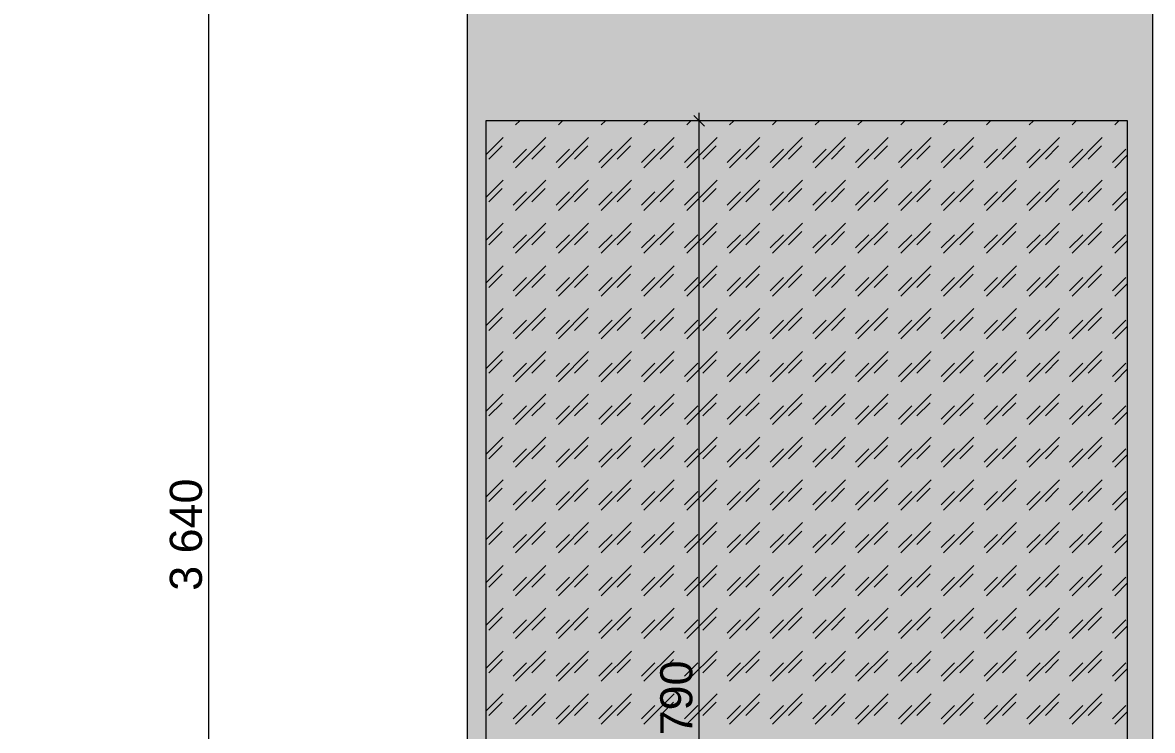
# Model space of a CAD drawing. Header units: millimetres. Extents: x 2336463 to 2579121, y 595385 to 778077.
# Drawn here: x 2502026 to 2504665, y 688499 to 690153 of the extents above; entities that cross this region are included whole.
import ezdxf

# ---------------------------------------------------------------- set-up
doc = ezdxf.new("R2010")
doc.units = ezdxf.units.MM
doc.header["$MEASUREMENT"] = 0
doc.layers.add('+возводимые стены_Ном._пера__1', color=7, linetype='Continuous', lineweight=13)
doc.layers.add('+возводимые стены_Ном._пера__242', color=7, linetype='Continuous', lineweight=13, true_color=0x1b55b5)
doc.layers.add('1 Планировка размеры_Ном._пера__242', color=7, linetype='Continuous', lineweight=13, true_color=0x1b55b5)
doc.layers.add('1 Планировка размеры', color=7, linetype='Continuous')
doc.styles.add('СГЕНЕРИР_СТИЛЬ_1', font='arial.ttf')
doc.dimstyles.new('СГЕНЕРИР_СТИЛЬ__2', dxfattribs={"dimtxt": 75, "dimasz": 23.75, "dimexe": 0.18, "dimexo": 300, "dimgap": 0, "dimtad": 1, "dimdec": 0, "dimzin": 0, "dimdsep": 46, "dimtxsty": 'СГЕНЕРИР_СТИЛЬ_1', "dimblk": 'ARROWHEAD_6', "dimblk1": 'ARROWHEAD_6', "dimblk2": 'ARROWHEAD_6', "dimcen": 0.09, "dimclrd": 256, "dimclre": 256, "dimclrt": 256, "dimazin": 0, "dimtfac": 1, "dimtdec": 4, "dimtmove": 0, "dimatfit": 3, "dimfxl": 0, "dimtolj": 1, "dimtzin": 0, "dimarcsym": 0})

# ---------------------------------------------------------------- blocks, each defined once
blk = doc.blocks.new('*X14', base_point=(2086872, 585813.7))
at = {"layer": '+возводимые стены_Ном._пера__242', "color": 152, "linetype": 'Continuous', "lineweight": 13, "true_color": 0x1b55b5}
for p, q in [((2503177.5, 689913.7), (2503187.2, 689923.4)), ((2503277.5, 689913.7), (2503287.2, 689923.4)), ((2503377.5, 689913.7), (2503387.2, 689923.4)), ((2503477.5, 689913.7), (2503487.2, 689923.4)), ((2503577.5, 689913.7), (2503587.2, 689923.4)), ((2503677.5, 689913.7), (2503687.2, 689923.4)), ((2503777.5, 689913.7), (2503787.2, 689923.4)), ((2503877.5, 689913.7), (2503887.2, 689923.4)), ((2503977.5, 689913.7), (2503987.2, 689923.4)), ((2504077.5, 689913.7), (2504087.2, 689923.4)), ((2504177.5, 689913.7), (2504187.2, 689923.4)), ((2504277.5, 689913.7), (2504287.2, 689923.4)), ((2504377.5, 689913.7), (2504387.2, 689923.4)), ((2504477.5, 689913.7), (2504487.2, 689923.4)), ((2504577.5, 689913.7), (2504587.2, 689923.4)), ((2503107.6, 689843.9), (2503148.2, 689884.4)), ((2503177.5, 689813.7), (2503248.2, 689884.4)), ((2503277.5, 689813.7), (2503348.2, 689884.4)), ((2503377.5, 689813.7), (2503448.2, 689884.4)), ((2503477.5, 689813.7), (2503548.2, 689884.4)), ((2503577.5, 689813.7), (2503648.2, 689884.4)), ((2503677.5, 689813.7), (2503748.2, 689884.4)), ((2503777.5, 689813.7), (2503848.2, 689884.4)), ((2503877.5, 689813.7), (2503948.2, 689884.4)), ((2503977.5, 689813.7), (2504048.2, 689884.4)), ((2504077.5, 689813.7), (2504148.2, 689884.4)), ((2504177.5, 689813.7), (2504248.2, 689884.4)), ((2504277.5, 689813.7), (2504348.2, 689884.4)), ((2504377.5, 689813.7), (2504448.2, 689884.4)), ((2504477.5, 689813.7), (2504548.2, 689884.4)), ((2503115.2, 689833.6), (2503146.3, 689864.7)), ((2503172, 689826.1), (2503203.1, 689857.1)), ((2503215.2, 689833.6), (2503246.3, 689864.7)), ((2503272, 689826.1), (2503303.1, 689857.1)), ((2503315.2, 689833.6), (2503346.3, 689864.7)), ((2503372, 689826.1), (2503403.1, 689857.1)), ((2503415.2, 689833.6), (2503446.3, 689864.7)), ((2503472, 689826.1), (2503503.1, 689857.1)), ((2503515.2, 689833.6), (2503546.3, 689864.7)), ((2503572, 689826.1), (2503603.1, 689857.1)), ((2503615.2, 689833.6), (2503646.3, 689864.7)), ((2503672, 689826.1), (2503703.1, 689857.1)), ((2503715.2, 689833.6), (2503746.3, 689864.7)), ((2503772, 689826.1), (2503803.1, 689857.1)), ((2503815.2, 689833.6), (2503846.3, 689864.7)), ((2503872, 689826.1), (2503903.1, 689857.1)), ((2503915.2, 689833.6), (2503946.3, 689864.7)), ((2503972, 689826.1), (2504003.1, 689857.1)), ((2504015.2, 689833.6), (2504046.3, 689864.7)), ((2504072, 689826.1), (2504103.1, 689857.1)), ((2504115.2, 689833.6), (2504146.3, 689864.7)), ((2504172, 689826.1), (2504203.1, 689857.1)), ((2504215.2, 689833.6), (2504246.3, 689864.7)), ((2504272, 689826.1), (2504303.1, 689857.1)), ((2504315.2, 689833.6), (2504346.3, 689864.7)), ((2504372, 689826.1), (2504403.1, 689857.1)), ((2504415.2, 689833.6), (2504446.3, 689864.7)), ((2504472, 689826.1), (2504503.1, 689857.1)), ((2504515.2, 689833.6), (2504546.3, 689864.7)), ((2504572, 689826.1), (2504603.1, 689857.1)), ((2504577.5, 689813.7), (2504607.3, 689843.5)), ((2503107.6, 689743.9), (2503148.2, 689784.4)), ((2503177.5, 689713.7), (2503248.2, 689784.4)), ((2503277.5, 689713.7), (2503348.2, 689784.4)), ((2503377.5, 689713.7), (2503448.2, 689784.4)), ((2503477.5, 689713.7), (2503548.2, 689784.4)), ((2503577.5, 689713.7), (2503648.2, 689784.4)), ((2503677.5, 689713.7), (2503748.2, 689784.4)), ((2503777.5, 689713.7), (2503848.2, 689784.4)), ((2503877.5, 689713.7), (2503948.2, 689784.4)), ((2503977.5, 689713.7), (2504048.2, 689784.4)), ((2504077.5, 689713.7), (2504148.2, 689784.4)), ((2504177.5, 689713.7), (2504248.2, 689784.4)), ((2504277.5, 689713.7), (2504348.2, 689784.4)), ((2504377.5, 689713.7), (2504448.2, 689784.4)), ((2504477.5, 689713.7), (2504548.2, 689784.4)), ((2503115.2, 689733.6), (2503146.3, 689764.7)), ((2503172, 689726.1), (2503203.1, 689757.1)), ((2503215.2, 689733.6), (2503246.3, 689764.7)), ((2503272, 689726.1), (2503303.1, 689757.1)), ((2503315.2, 689733.6), (2503346.3, 689764.7)), ((2503372, 689726.1), (2503403.1, 689757.1)), ((2503415.2, 689733.6), (2503446.3, 689764.7)), ((2503472, 689726.1), (2503503.1, 689757.1)), ((2503515.2, 689733.6), (2503546.3, 689764.7)), ((2503572, 689726.1), (2503603.1, 689757.1)), ((2503615.2, 689733.6), (2503646.3, 689764.7)), ((2503672, 689726.1), (2503703.1, 689757.1)), ((2503715.2, 689733.6), (2503746.3, 689764.7)), ((2503772, 689726.1), (2503803.1, 689757.1)), ((2503815.2, 689733.6), (2503846.3, 689764.7)), ((2503872, 689726.1), (2503903.1, 689757.1)), ((2503915.2, 689733.6), (2503946.3, 689764.7)), ((2503972, 689726.1), (2504003.1, 689757.1)), ((2504015.2, 689733.6), (2504046.3, 689764.7)), ((2504072, 689726.1), (2504103.1, 689757.1)), ((2504115.2, 689733.6), (2504146.3, 689764.7)), ((2504172, 689726.1), (2504203.1, 689757.1)), ((2504215.2, 689733.6), (2504246.3, 689764.7)), ((2504272, 689726.1), (2504303.1, 689757.1)), ((2504315.2, 689733.6), (2504346.3, 689764.7)), ((2504372, 689726.1), (2504403.1, 689757.1)), ((2504415.2, 689733.6), (2504446.3, 689764.7)), ((2504472, 689726.1), (2504503.1, 689757.1)), ((2504515.2, 689733.6), (2504546.3, 689764.7)), ((2504572, 689726.1), (2504603.1, 689757.1)), ((2504577.5, 689713.7), (2504607.3, 689743.5)), ((2503107.6, 689643.9), (2503148.2, 689684.4)), ((2503177.5, 689613.7), (2503248.2, 689684.4)), ((2503277.5, 689613.7), (2503348.2, 689684.4)), ((2503377.5, 689613.7), (2503448.2, 689684.4)), ((2503477.5, 689613.7), (2503548.2, 689684.4)), ((2503577.5, 689613.7), (2503648.2, 689684.4)), ((2503677.5, 689613.7), (2503748.2, 689684.4)), ((2503777.5, 689613.7), (2503848.2, 689684.4)), ((2503877.5, 689613.7), (2503948.2, 689684.4)), ((2503977.5, 689613.7), (2504048.2, 689684.4)), ((2504077.5, 689613.7), (2504148.2, 689684.4)), ((2504177.5, 689613.7), (2504248.2, 689684.4)), ((2504277.5, 689613.7), (2504348.2, 689684.4)), ((2504377.5, 689613.7), (2504448.2, 689684.4)), ((2504477.5, 689613.7), (2504548.2, 689684.4)), ((2503115.2, 689633.6), (2503146.3, 689664.7)), ((2503172, 689626.1), (2503203.1, 689657.1)), ((2503215.2, 689633.6), (2503246.3, 689664.7)), ((2503272, 689626.1), (2503303.1, 689657.1)), ((2503315.2, 689633.6), (2503346.3, 689664.7)), ((2503372, 689626.1), (2503403.1, 689657.1)), ((2503415.2, 689633.6), (2503446.3, 689664.7)), ((2503472, 689626.1), (2503503.1, 689657.1)), ((2503515.2, 689633.6), (2503546.3, 689664.7)), ((2503572, 689626.1), (2503603.1, 689657.1)), ((2503615.2, 689633.6), (2503646.3, 689664.7)), ((2503672, 689626.1), (2503703.1, 689657.1)), ((2503715.2, 689633.6), (2503746.3, 689664.7)), ((2503772, 689626.1), (2503803.1, 689657.1)), ((2503815.2, 689633.6), (2503846.3, 689664.7)), ((2503872, 689626.1), (2503903.1, 689657.1)), ((2503915.2, 689633.6), (2503946.3, 689664.7)), ((2503972, 689626.1), (2504003.1, 689657.1)), ((2504015.2, 689633.6), (2504046.3, 689664.7)), ((2504072, 689626.1), (2504103.1, 689657.1)), ((2504115.2, 689633.6), (2504146.3, 689664.7)), ((2504172, 689626.1), (2504203.1, 689657.1)), ((2504215.2, 689633.6), (2504246.3, 689664.7)), ((2504272, 689626.1), (2504303.1, 689657.1)), ((2504315.2, 689633.6), (2504346.3, 689664.7)), ((2504372, 689626.1), (2504403.1, 689657.1)), ((2504415.2, 689633.6), (2504446.3, 689664.7)), ((2504472, 689626.1), (2504503.1, 689657.1)), ((2504515.2, 689633.6), (2504546.3, 689664.7)), ((2504572, 689626.1), (2504603.1, 689657.1)), ((2504577.5, 689613.7), (2504607.3, 689643.5)), ((2503107.6, 689543.9), (2503148.2, 689584.4)), ((2503177.5, 689513.7), (2503248.2, 689584.4)), ((2503277.5, 689513.7), (2503348.2, 689584.4)), ((2503377.5, 689513.7), (2503448.2, 689584.4)), ((2503477.5, 689513.7), (2503548.2, 689584.4)), ((2503577.5, 689513.7), (2503648.2, 689584.4)), ((2503677.5, 689513.7), (2503748.2, 689584.4)), ((2503777.5, 689513.7), (2503848.2, 689584.4)), ((2503877.5, 689513.7), (2503948.2, 689584.4)), ((2503977.5, 689513.7), (2504048.2, 689584.4)), ((2504077.5, 689513.7), (2504148.2, 689584.4)), ((2504177.5, 689513.7), (2504248.2, 689584.4)), ((2504277.5, 689513.7), (2504348.2, 689584.4)), ((2504377.5, 689513.7), (2504448.2, 689584.4)), ((2504477.5, 689513.7), (2504548.2, 689584.4)), ((2503115.2, 689533.6), (2503146.3, 689564.7)), ((2503172, 689526.1), (2503203.1, 689557.1)), ((2503215.2, 689533.6), (2503246.3, 689564.7)), ((2503272, 689526.1), (2503303.1, 689557.1)), ((2503315.2, 689533.6), (2503346.3, 689564.7)), ((2503372, 689526.1), (2503403.1, 689557.1)), ((2503415.2, 689533.6), (2503446.3, 689564.7)), ((2503472, 689526.1), (2503503.1, 689557.1)), ((2503515.2, 689533.6), (2503546.3, 689564.7)), ((2503572, 689526.1), (2503603.1, 689557.1)), ((2503615.2, 689533.6), (2503646.3, 689564.7)), ((2503672, 689526.1), (2503703.1, 689557.1)), ((2503715.2, 689533.6), (2503746.3, 689564.7)), ((2503772, 689526.1), (2503803.1, 689557.1)), ((2503815.2, 689533.6), (2503846.3, 689564.7)), ((2503872, 689526.1), (2503903.1, 689557.1)), ((2503915.2, 689533.6), (2503946.3, 689564.7)), ((2503972, 689526.1), (2504003.1, 689557.1)), ((2504015.2, 689533.6), (2504046.3, 689564.7)), ((2504072, 689526.1), (2504103.1, 689557.1)), ((2504115.2, 689533.6), (2504146.3, 689564.7)), ((2504172, 689526.1), (2504203.1, 689557.1)), ((2504215.2, 689533.6), (2504246.3, 689564.7)), ((2504272, 689526.1), (2504303.1, 689557.1)), ((2504315.2, 689533.6), (2504346.3, 689564.7)), ((2504372, 689526.1), (2504403.1, 689557.1)), ((2504415.2, 689533.6), (2504446.3, 689564.7)), ((2504472, 689526.1), (2504503.1, 689557.1)), ((2504515.2, 689533.6), (2504546.3, 689564.7)), ((2504572, 689526.1), (2504603.1, 689557.1)), ((2504577.5, 689513.7), (2504607.3, 689543.5)), ((2503107.6, 689443.9), (2503148.2, 689484.4)), ((2503115.2, 689433.6), (2503146.3, 689464.7)), ((2503177.5, 689413.7), (2503248.2, 689484.4)), ((2503215.2, 689433.6), (2503246.3, 689464.7)), ((2503277.5, 689413.7), (2503348.2, 689484.4)), ((2503315.2, 689433.6), (2503346.3, 689464.7)), ((2503377.5, 689413.7), (2503448.2, 689484.4)), ((2503415.2, 689433.6), (2503446.3, 689464.7)), ((2503477.5, 689413.7), (2503548.2, 689484.4)), ((2503515.2, 689433.6), (2503546.3, 689464.7)), ((2503577.5, 689413.7), (2503648.2, 689484.4)), ((2503615.2, 689433.6), (2503646.3, 689464.7)), ((2503677.5, 689413.7), (2503748.2, 689484.4)), ((2503715.2, 689433.6), (2503746.3, 689464.7)), ((2503777.5, 689413.7), (2503848.2, 689484.4)), ((2503815.2, 689433.6), (2503846.3, 689464.7)), ((2503877.5, 689413.7), (2503948.2, 689484.4)), ((2503915.2, 689433.6), (2503946.3, 689464.7)), ((2503977.5, 689413.7), (2504048.2, 689484.4)), ((2504015.2, 689433.6), (2504046.3, 689464.7)), ((2504077.5, 689413.7), (2504148.2, 689484.4)), ((2504115.2, 689433.6), (2504146.3, 689464.7)), ((2504177.5, 689413.7), (2504248.2, 689484.4)), ((2504215.2, 689433.6), (2504246.3, 689464.7)), ((2504277.5, 689413.7), (2504348.2, 689484.4)), ((2504315.2, 689433.6), (2504346.3, 689464.7)), ((2504377.5, 689413.7), (2504448.2, 689484.4)), ((2504415.2, 689433.6), (2504446.3, 689464.7)), ((2504477.5, 689413.7), (2504548.2, 689484.4)), ((2504515.2, 689433.6), (2504546.3, 689464.7)), ((2503172, 689426.1), (2503203.1, 689457.1)), ((2503272, 689426.1), (2503303.1, 689457.1)), ((2503372, 689426.1), (2503403.1, 689457.1)), ((2503472, 689426.1), (2503503.1, 689457.1)), ((2503572, 689426.1), (2503603.1, 689457.1)), ((2503672, 689426.1), (2503703.1, 689457.1)), ((2503772, 689426.1), (2503803.1, 689457.1)), ((2503872, 689426.1), (2503903.1, 689457.1)), ((2503972, 689426.1), (2504003.1, 689457.1)), ((2504072, 689426.1), (2504103.1, 689457.1)), ((2504172, 689426.1), (2504203.1, 689457.1)), ((2504272, 689426.1), (2504303.1, 689457.1)), ((2504372, 689426.1), (2504403.1, 689457.1)), ((2504472, 689426.1), (2504503.1, 689457.1)), ((2504572, 689426.1), (2504603.1, 689457.1)), ((2504577.5, 689413.7), (2504607.3, 689443.5)), ((2503107.6, 689343.9), (2503148.2, 689384.4)), ((2503177.5, 689313.7), (2503248.2, 689384.4)), ((2503277.5, 689313.7), (2503348.2, 689384.4)), ((2503377.5, 689313.7), (2503448.2, 689384.4)), ((2503477.5, 689313.7), (2503548.2, 689384.4)), ((2503577.5, 689313.7), (2503648.2, 689384.4)), ((2503677.5, 689313.7), (2503748.2, 689384.4)), ((2503777.5, 689313.7), (2503848.2, 689384.4)), ((2503877.5, 689313.7), (2503948.2, 689384.4)), ((2503977.5, 689313.7), (2504048.2, 689384.4)), ((2504077.5, 689313.7), (2504148.2, 689384.4)), ((2504177.5, 689313.7), (2504248.2, 689384.4)), ((2504277.5, 689313.7), (2504348.2, 689384.4)), ((2504377.5, 689313.7), (2504448.2, 689384.4)), ((2504477.5, 689313.7), (2504548.2, 689384.4)), ((2503115.2, 689333.6), (2503146.3, 689364.7)), ((2503172, 689326.1), (2503203.1, 689357.1)), ((2503215.2, 689333.6), (2503246.3, 689364.7)), ((2503272, 689326.1), (2503303.1, 689357.1)), ((2503315.2, 689333.6), (2503346.3, 689364.7)), ((2503372, 689326.1), (2503403.1, 689357.1)), ((2503415.2, 689333.6), (2503446.3, 689364.7)), ((2503472, 689326.1), (2503503.1, 689357.1)), ((2503515.2, 689333.6), (2503546.3, 689364.7)), ((2503572, 689326.1), (2503603.1, 689357.1)), ((2503615.2, 689333.6), (2503646.3, 689364.7)), ((2503672, 689326.1), (2503703.1, 689357.1)), ((2503715.2, 689333.6), (2503746.3, 689364.7)), ((2503772, 689326.1), (2503803.1, 689357.1)), ((2503815.2, 689333.6), (2503846.3, 689364.7)), ((2503872, 689326.1), (2503903.1, 689357.1)), ((2503915.2, 689333.6), (2503946.3, 689364.7)), ((2503972, 689326.1), (2504003.1, 689357.1)), ((2504015.2, 689333.6), (2504046.3, 689364.7)), ((2504072, 689326.1), (2504103.1, 689357.1)), ((2504115.2, 689333.6), (2504146.3, 689364.7)), ((2504172, 689326.1), (2504203.1, 689357.1)), ((2504215.2, 689333.6), (2504246.3, 689364.7)), ((2504272, 689326.1), (2504303.1, 689357.1)), ((2504315.2, 689333.6), (2504346.3, 689364.7)), ((2504372, 689326.1), (2504403.1, 689357.1)), ((2504415.2, 689333.6), (2504446.3, 689364.7)), ((2504472, 689326.1), (2504503.1, 689357.1)), ((2504515.2, 689333.6), (2504546.3, 689364.7)), ((2504572, 689326.1), (2504603.1, 689357.1)), ((2504577.5, 689313.7), (2504607.3, 689343.5)), ((2503107.6, 689243.9), (2503148.2, 689284.4)), ((2503177.5, 689213.7), (2503248.2, 689284.4)), ((2503277.5, 689213.7), (2503348.2, 689284.4)), ((2503377.5, 689213.7), (2503448.2, 689284.4)), ((2503477.5, 689213.7), (2503548.2, 689284.4)), ((2503577.5, 689213.7), (2503648.2, 689284.4)), ((2503677.5, 689213.7), (2503748.2, 689284.4)), ((2503777.5, 689213.7), (2503848.2, 689284.4)), ((2503877.5, 689213.7), (2503948.2, 689284.4)), ((2503977.5, 689213.7), (2504048.2, 689284.4)), ((2504077.5, 689213.7), (2504148.2, 689284.4)), ((2504177.5, 689213.7), (2504248.2, 689284.4)), ((2504277.5, 689213.7), (2504348.2, 689284.4)), ((2504377.5, 689213.7), (2504448.2, 689284.4)), ((2504477.5, 689213.7), (2504548.2, 689284.4)), ((2503115.2, 689233.6), (2503146.3, 689264.7)), ((2503172, 689226.1), (2503203.1, 689257.1)), ((2503215.2, 689233.6), (2503246.3, 689264.7)), ((2503272, 689226.1), (2503303.1, 689257.1)), ((2503315.2, 689233.6), (2503346.3, 689264.7)), ((2503372, 689226.1), (2503403.1, 689257.1)), ((2503415.2, 689233.6), (2503446.3, 689264.7)), ((2503472, 689226.1), (2503503.1, 689257.1)), ((2503515.2, 689233.6), (2503546.3, 689264.7)), ((2503572, 689226.1), (2503603.1, 689257.1)), ((2503615.2, 689233.6), (2503646.3, 689264.7)), ((2503672, 689226.1), (2503703.1, 689257.1)), ((2503715.2, 689233.6), (2503746.3, 689264.7)), ((2503772, 689226.1), (2503803.1, 689257.1)), ((2503815.2, 689233.6), (2503846.3, 689264.7)), ((2503872, 689226.1), (2503903.1, 689257.1)), ((2503915.2, 689233.6), (2503946.3, 689264.7)), ((2503972, 689226.1), (2504003.1, 689257.1)), ((2504015.2, 689233.6), (2504046.3, 689264.7)), ((2504072, 689226.1), (2504103.1, 689257.1)), ((2504115.2, 689233.6), (2504146.3, 689264.7)), ((2504172, 689226.1), (2504203.1, 689257.1)), ((2504215.2, 689233.6), (2504246.3, 689264.7)), ((2504272, 689226.1), (2504303.1, 689257.1)), ((2504315.2, 689233.6), (2504346.3, 689264.7)), ((2504372, 689226.1), (2504403.1, 689257.1)), ((2504415.2, 689233.6), (2504446.3, 689264.7)), ((2504472, 689226.1), (2504503.1, 689257.1)), ((2504515.2, 689233.6), (2504546.3, 689264.7)), ((2504572, 689226.1), (2504603.1, 689257.1)), ((2504577.5, 689213.7), (2504607.3, 689243.5)), ((2503107.6, 689143.9), (2503148.2, 689184.4)), ((2503177.5, 689113.7), (2503248.2, 689184.4)), ((2503277.5, 689113.7), (2503348.2, 689184.4)), ((2503377.5, 689113.7), (2503448.2, 689184.4)), ((2503477.5, 689113.7), (2503548.2, 689184.4)), ((2503577.5, 689113.7), (2503648.2, 689184.4)), ((2503677.5, 689113.7), (2503748.2, 689184.4)), ((2503777.5, 689113.7), (2503848.2, 689184.4)), ((2503877.5, 689113.7), (2503948.2, 689184.4)), ((2503977.5, 689113.7), (2504048.2, 689184.4)), ((2504077.5, 689113.7), (2504148.2, 689184.4)), ((2504177.5, 689113.7), (2504248.2, 689184.4)), ((2504277.5, 689113.7), (2504348.2, 689184.4)), ((2504377.5, 689113.7), (2504448.2, 689184.4)), ((2504477.5, 689113.7), (2504548.2, 689184.4)), ((2503115.2, 689133.6), (2503146.3, 689164.7)), ((2503172, 689126.1), (2503203.1, 689157.1)), ((2503215.2, 689133.6), (2503246.3, 689164.7)), ((2503272, 689126.1), (2503303.1, 689157.1)), ((2503315.2, 689133.6), (2503346.3, 689164.7)), ((2503372, 689126.1), (2503403.1, 689157.1)), ((2503415.2, 689133.6), (2503446.3, 689164.7)), ((2503472, 689126.1), (2503503.1, 689157.1)), ((2503515.2, 689133.6), (2503546.3, 689164.7)), ((2503572, 689126.1), (2503603.1, 689157.1)), ((2503615.2, 689133.6), (2503646.3, 689164.7)), ((2503672, 689126.1), (2503703.1, 689157.1)), ((2503715.2, 689133.6), (2503746.3, 689164.7)), ((2503772, 689126.1), (2503803.1, 689157.1)), ((2503815.2, 689133.6), (2503846.3, 689164.7)), ((2503872, 689126.1), (2503903.1, 689157.1)), ((2503915.2, 689133.6), (2503946.3, 689164.7)), ((2503972, 689126.1), (2504003.1, 689157.1)), ((2504015.2, 689133.6), (2504046.3, 689164.7)), ((2504072, 689126.1), (2504103.1, 689157.1)), ((2504115.2, 689133.6), (2504146.3, 689164.7)), ((2504172, 689126.1), (2504203.1, 689157.1)), ((2504215.2, 689133.6), (2504246.3, 689164.7)), ((2504272, 689126.1), (2504303.1, 689157.1)), ((2504315.2, 689133.6), (2504346.3, 689164.7)), ((2504372, 689126.1), (2504403.1, 689157.1)), ((2504415.2, 689133.6), (2504446.3, 689164.7)), ((2504472, 689126.1), (2504503.1, 689157.1)), ((2504515.2, 689133.6), (2504546.3, 689164.7)), ((2504572, 689126.1), (2504603.1, 689157.1)), ((2504577.5, 689113.7), (2504607.3, 689143.5)), ((2503107.6, 689043.9), (2503148.2, 689084.4)), ((2503115.2, 689033.6), (2503146.3, 689064.7)), ((2503177.5, 689013.7), (2503248.2, 689084.4)), ((2503215.2, 689033.6), (2503246.3, 689064.7)), ((2503277.5, 689013.7), (2503348.2, 689084.4)), ((2503315.2, 689033.6), (2503346.3, 689064.7)), ((2503377.5, 689013.7), (2503448.2, 689084.4)), ((2503415.2, 689033.6), (2503446.3, 689064.7)), ((2503477.5, 689013.7), (2503548.2, 689084.4)), ((2503515.2, 689033.6), (2503546.3, 689064.7)), ((2503577.5, 689013.7), (2503648.2, 689084.4)), ((2503615.2, 689033.6), (2503646.3, 689064.7)), ((2503677.5, 689013.7), (2503748.2, 689084.4)), ((2503715.2, 689033.6), (2503746.3, 689064.7)), ((2503777.5, 689013.7), (2503848.2, 689084.4)), ((2503815.2, 689033.6), (2503846.3, 689064.7)), ((2503877.5, 689013.7), (2503948.2, 689084.4)), ((2503915.2, 689033.6), (2503946.3, 689064.7)), ((2503977.5, 689013.7), (2504048.2, 689084.4)), ((2504015.2, 689033.6), (2504046.3, 689064.7)), ((2504077.5, 689013.7), (2504148.2, 689084.4)), ((2504115.2, 689033.6), (2504146.3, 689064.7)), ((2504177.5, 689013.7), (2504248.2, 689084.4)), ((2504215.2, 689033.6), (2504246.3, 689064.7)), ((2504277.5, 689013.7), (2504348.2, 689084.4)), ((2504315.2, 689033.6), (2504346.3, 689064.7)), ((2504377.5, 689013.7), (2504448.2, 689084.4)), ((2504415.2, 689033.6), (2504446.3, 689064.7)), ((2504477.5, 689013.7), (2504548.2, 689084.4)), ((2504515.2, 689033.6), (2504546.3, 689064.7)), ((2503172, 689026.1), (2503203.1, 689057.1)), ((2503272, 689026.1), (2503303.1, 689057.1)), ((2503372, 689026.1), (2503403.1, 689057.1)), ((2503472, 689026.1), (2503503.1, 689057.1)), ((2503572, 689026.1), (2503603.1, 689057.1)), ((2503672, 689026.1), (2503703.1, 689057.1)), ((2503772, 689026.1), (2503803.1, 689057.1)), ((2503872, 689026.1), (2503903.1, 689057.1)), ((2503972, 689026.1), (2504003.1, 689057.1)), ((2504072, 689026.1), (2504103.1, 689057.1)), ((2504172, 689026.1), (2504203.1, 689057.1)), ((2504272, 689026.1), (2504303.1, 689057.1)), ((2504372, 689026.1), (2504403.1, 689057.1)), ((2504472, 689026.1), (2504503.1, 689057.1)), ((2504572, 689026.1), (2504603.1, 689057.1)), ((2504577.5, 689013.7), (2504607.3, 689043.5)), ((2503107.6, 688943.9), (2503148.2, 688984.4)), ((2503177.5, 688913.7), (2503248.2, 688984.4)), ((2503277.5, 688913.7), (2503348.2, 688984.4)), ((2503377.5, 688913.7), (2503448.2, 688984.4)), ((2503477.5, 688913.7), (2503548.2, 688984.4)), ((2503577.5, 688913.7), (2503648.2, 688984.4)), ((2503677.5, 688913.7), (2503748.2, 688984.4)), ((2503777.5, 688913.7), (2503848.2, 688984.4)), ((2503877.5, 688913.7), (2503948.2, 688984.4)), ((2503977.5, 688913.7), (2504048.2, 688984.4)), ((2504077.5, 688913.7), (2504148.2, 688984.4)), ((2504177.5, 688913.7), (2504248.2, 688984.4)), ((2504277.5, 688913.7), (2504348.2, 688984.4)), ((2504377.5, 688913.7), (2504448.2, 688984.4)), ((2504477.5, 688913.7), (2504548.2, 688984.4)), ((2503115.2, 688933.6), (2503146.3, 688964.7)), ((2503215.2, 688933.6), (2503246.3, 688964.7)), ((2503315.2, 688933.6), (2503346.3, 688964.7)), ((2503415.2, 688933.6), (2503446.3, 688964.7)), ((2503515.2, 688933.6), (2503546.3, 688964.7)), ((2503615.2, 688933.6), (2503646.3, 688964.7)), ((2503715.2, 688933.6), (2503746.3, 688964.7)), ((2503815.2, 688933.6), (2503846.3, 688964.7)), ((2503915.2, 688933.6), (2503946.3, 688964.7)), ((2504015.2, 688933.6), (2504046.3, 688964.7)), ((2504115.2, 688933.6), (2504146.3, 688964.7)), ((2504215.2, 688933.6), (2504246.3, 688964.7)), ((2504315.2, 688933.6), (2504346.3, 688964.7)), ((2504415.2, 688933.6), (2504446.3, 688964.7)), ((2504515.2, 688933.6), (2504546.3, 688964.7)), ((2503172, 688926.1), (2503203.1, 688957.1)), ((2503272, 688926.1), (2503303.1, 688957.1)), ((2503372, 688926.1), (2503403.1, 688957.1)), ((2503472, 688926.1), (2503503.1, 688957.1)), ((2503572, 688926.1), (2503603.1, 688957.1)), ((2503672, 688926.1), (2503703.1, 688957.1)), ((2503772, 688926.1), (2503803.1, 688957.1)), ((2503872, 688926.1), (2503903.1, 688957.1)), ((2503972, 688926.1), (2504003.1, 688957.1)), ((2504072, 688926.1), (2504103.1, 688957.1)), ((2504172, 688926.1), (2504203.1, 688957.1)), ((2504272, 688926.1), (2504303.1, 688957.1)), ((2504372, 688926.1), (2504403.1, 688957.1)), ((2504472, 688926.1), (2504503.1, 688957.1)), ((2504572, 688926.1), (2504603.1, 688957.1)), ((2504577.5, 688913.7), (2504607.3, 688943.5)), ((2503107.6, 688843.9), (2503148.2, 688884.4)), ((2503177.5, 688813.7), (2503248.2, 688884.4)), ((2503277.5, 688813.7), (2503348.2, 688884.4)), ((2503377.5, 688813.7), (2503448.2, 688884.4)), ((2503477.5, 688813.7), (2503548.2, 688884.4)), ((2503577.5, 688813.7), (2503648.2, 688884.4)), ((2503677.5, 688813.7), (2503748.2, 688884.4)), ((2503777.5, 688813.7), (2503848.2, 688884.4)), ((2503877.5, 688813.7), (2503948.2, 688884.4)), ((2503977.5, 688813.7), (2504048.2, 688884.4)), ((2504077.5, 688813.7), (2504148.2, 688884.4)), ((2504177.5, 688813.7), (2504248.2, 688884.4)), ((2504277.5, 688813.7), (2504348.2, 688884.4)), ((2504377.5, 688813.7), (2504448.2, 688884.4)), ((2504477.5, 688813.7), (2504548.2, 688884.4)), ((2503115.2, 688833.6), (2503146.3, 688864.7)), ((2503172, 688826.1), (2503203.1, 688857.1)), ((2503215.2, 688833.6), (2503246.3, 688864.7)), ((2503272, 688826.1), (2503303.1, 688857.1)), ((2503315.2, 688833.6), (2503346.3, 688864.7)), ((2503372, 688826.1), (2503403.1, 688857.1)), ((2503415.2, 688833.6), (2503446.3, 688864.7)), ((2503472, 688826.1), (2503503.1, 688857.1)), ((2503515.2, 688833.6), (2503546.3, 688864.7)), ((2503572, 688826.1), (2503603.1, 688857.1)), ((2503615.2, 688833.6), (2503646.3, 688864.7)), ((2503672, 688826.1), (2503703.1, 688857.1)), ((2503715.2, 688833.6), (2503746.3, 688864.7)), ((2503772, 688826.1), (2503803.1, 688857.1)), ((2503815.2, 688833.6), (2503846.3, 688864.7)), ((2503872, 688826.1), (2503903.1, 688857.1)), ((2503915.2, 688833.6), (2503946.3, 688864.7)), ((2503972, 688826.1), (2504003.1, 688857.1)), ((2504015.2, 688833.6), (2504046.3, 688864.7)), ((2504072, 688826.1), (2504103.1, 688857.1)), ((2504115.2, 688833.6), (2504146.3, 688864.7)), ((2504172, 688826.1), (2504203.1, 688857.1)), ((2504215.2, 688833.6), (2504246.3, 688864.7)), ((2504272, 688826.1), (2504303.1, 688857.1)), ((2504315.2, 688833.6), (2504346.3, 688864.7)), ((2504372, 688826.1), (2504403.1, 688857.1)), ((2504415.2, 688833.6), (2504446.3, 688864.7)), ((2504472, 688826.1), (2504503.1, 688857.1)), ((2504515.2, 688833.6), (2504546.3, 688864.7)), ((2504572, 688826.1), (2504603.1, 688857.1)), ((2504577.5, 688813.7), (2504607.3, 688843.5)), ((2503107.6, 688743.9), (2503148.2, 688784.4)), ((2503177.5, 688713.7), (2503248.2, 688784.4)), ((2503277.5, 688713.7), (2503348.2, 688784.4)), ((2503377.5, 688713.7), (2503448.2, 688784.4)), ((2503477.5, 688713.7), (2503548.2, 688784.4)), ((2503577.5, 688713.7), (2503648.2, 688784.4)), ((2503677.5, 688713.7), (2503748.2, 688784.4)), ((2503777.5, 688713.7), (2503848.2, 688784.4)), ((2503877.5, 688713.7), (2503948.2, 688784.4)), ((2503977.5, 688713.7), (2504048.2, 688784.4)), ((2504077.5, 688713.7), (2504148.2, 688784.4)), ((2504177.5, 688713.7), (2504248.2, 688784.4)), ((2504277.5, 688713.7), (2504348.2, 688784.4)), ((2504377.5, 688713.7), (2504448.2, 688784.4)), ((2504477.5, 688713.7), (2504548.2, 688784.4)), ((2503115.2, 688733.6), (2503146.3, 688764.7)), ((2503172, 688726.1), (2503203.1, 688757.1)), ((2503215.2, 688733.6), (2503246.3, 688764.7)), ((2503272, 688726.1), (2503303.1, 688757.1)), ((2503315.2, 688733.6), (2503346.3, 688764.7)), ((2503372, 688726.1), (2503403.1, 688757.1)), ((2503415.2, 688733.6), (2503446.3, 688764.7)), ((2503472, 688726.1), (2503503.1, 688757.1)), ((2503515.2, 688733.6), (2503546.3, 688764.7)), ((2503572, 688726.1), (2503603.1, 688757.1)), ((2503615.2, 688733.6), (2503646.3, 688764.7)), ((2503672, 688726.1), (2503703.1, 688757.1)), ((2503715.2, 688733.6), (2503746.3, 688764.7)), ((2503772, 688726.1), (2503803.1, 688757.1)), ((2503815.2, 688733.6), (2503846.3, 688764.7)), ((2503872, 688726.1), (2503903.1, 688757.1)), ((2503915.2, 688733.6), (2503946.3, 688764.7)), ((2503972, 688726.1), (2504003.1, 688757.1)), ((2504015.2, 688733.6), (2504046.3, 688764.7)), ((2504072, 688726.1), (2504103.1, 688757.1)), ((2504115.2, 688733.6), (2504146.3, 688764.7)), ((2504172, 688726.1), (2504203.1, 688757.1)), ((2504215.2, 688733.6), (2504246.3, 688764.7)), ((2504272, 688726.1), (2504303.1, 688757.1)), ((2504315.2, 688733.6), (2504346.3, 688764.7)), ((2504372, 688726.1), (2504403.1, 688757.1)), ((2504415.2, 688733.6), (2504446.3, 688764.7)), ((2504472, 688726.1), (2504503.1, 688757.1)), ((2504515.2, 688733.6), (2504546.3, 688764.7)), ((2504572, 688726.1), (2504603.1, 688757.1)), ((2504577.5, 688713.7), (2504607.3, 688743.5)), ((2503107.6, 688643.9), (2503148.2, 688684.4)), ((2503177.5, 688613.7), (2503248.2, 688684.4)), ((2503277.5, 688613.7), (2503348.2, 688684.4)), ((2503377.5, 688613.7), (2503448.2, 688684.4)), ((2503477.5, 688613.7), (2503548.2, 688684.4)), ((2503577.5, 688613.7), (2503648.2, 688684.4)), ((2503677.5, 688613.7), (2503748.2, 688684.4)), ((2503777.5, 688613.7), (2503848.2, 688684.4)), ((2503877.5, 688613.7), (2503948.2, 688684.4)), ((2503977.5, 688613.7), (2504048.2, 688684.4)), ((2504077.5, 688613.7), (2504148.2, 688684.4)), ((2504177.5, 688613.7), (2504248.2, 688684.4)), ((2504277.5, 688613.7), (2504348.2, 688684.4)), ((2504377.5, 688613.7), (2504448.2, 688684.4)), ((2504477.5, 688613.7), (2504548.2, 688684.4)), ((2503115.2, 688633.6), (2503146.3, 688664.7)), ((2503172, 688626.1), (2503203.1, 688657.1)), ((2503215.2, 688633.6), (2503246.3, 688664.7)), ((2503272, 688626.1), (2503303.1, 688657.1)), ((2503315.2, 688633.6), (2503346.3, 688664.7)), ((2503372, 688626.1), (2503403.1, 688657.1)), ((2503415.2, 688633.6), (2503446.3, 688664.7)), ((2503472, 688626.1), (2503503.1, 688657.1)), ((2503515.2, 688633.6), (2503546.3, 688664.7)), ((2503572, 688626.1), (2503603.1, 688657.1)), ((2503615.2, 688633.6), (2503646.3, 688664.7)), ((2503672, 688626.1), (2503703.1, 688657.1)), ((2503715.2, 688633.6), (2503746.3, 688664.7)), ((2503772, 688626.1), (2503803.1, 688657.1)), ((2503815.2, 688633.6), (2503846.3, 688664.7)), ((2503872, 688626.1), (2503903.1, 688657.1)), ((2503915.2, 688633.6), (2503946.3, 688664.7)), ((2503972, 688626.1), (2504003.1, 688657.1)), ((2504015.2, 688633.6), (2504046.3, 688664.7)), ((2504072, 688626.1), (2504103.1, 688657.1)), ((2504115.2, 688633.6), (2504146.3, 688664.7)), ((2504172, 688626.1), (2504203.1, 688657.1)), ((2504215.2, 688633.6), (2504246.3, 688664.7)), ((2504272, 688626.1), (2504303.1, 688657.1)), ((2504315.2, 688633.6), (2504346.3, 688664.7)), ((2504372, 688626.1), (2504403.1, 688657.1)), ((2504415.2, 688633.6), (2504446.3, 688664.7)), ((2504472, 688626.1), (2504503.1, 688657.1)), ((2504515.2, 688633.6), (2504546.3, 688664.7)), ((2504572, 688626.1), (2504603.1, 688657.1)), ((2504577.5, 688613.7), (2504607.3, 688643.5)), ((2503107.6, 688543.9), (2503148.2, 688584.4)), ((2503115.2, 688533.6), (2503146.3, 688564.7)), ((2503177.5, 688513.7), (2503248.2, 688584.4)), ((2503215.2, 688533.6), (2503246.3, 688564.7)), ((2503277.5, 688513.7), (2503348.2, 688584.4)), ((2503315.2, 688533.6), (2503346.3, 688564.7)), ((2503377.5, 688513.7), (2503448.2, 688584.4)), ((2503415.2, 688533.6), (2503446.3, 688564.7)), ((2503477.5, 688513.7), (2503548.2, 688584.4)), ((2503515.2, 688533.6), (2503546.3, 688564.7)), ((2503577.5, 688513.7), (2503648.2, 688584.4)), ((2503615.2, 688533.6), (2503646.3, 688564.7)), ((2503677.5, 688513.7), (2503748.2, 688584.4)), ((2503715.2, 688533.6), (2503746.3, 688564.7)), ((2503777.5, 688513.7), (2503848.2, 688584.4)), ((2503815.2, 688533.6), (2503846.3, 688564.7)), ((2503877.5, 688513.7), (2503948.2, 688584.4)), ((2503915.2, 688533.6), (2503946.3, 688564.7)), ((2503977.5, 688513.7), (2504048.2, 688584.4)), ((2504015.2, 688533.6), (2504046.3, 688564.7)), ((2504077.5, 688513.7), (2504148.2, 688584.4)), ((2504115.2, 688533.6), (2504146.3, 688564.7)), ((2504177.5, 688513.7), (2504248.2, 688584.4)), ((2504215.2, 688533.6), (2504246.3, 688564.7)), ((2504277.5, 688513.7), (2504348.2, 688584.4)), ((2504315.2, 688533.6), (2504346.3, 688564.7)), ((2504377.5, 688513.7), (2504448.2, 688584.4)), ((2504415.2, 688533.6), (2504446.3, 688564.7)), ((2504477.5, 688513.7), (2504548.2, 688584.4)), ((2504515.2, 688533.6), (2504546.3, 688564.7)), ((2503172, 688526.1), (2503203.1, 688557.1)), ((2503272, 688526.1), (2503303.1, 688557.1)), ((2503372, 688526.1), (2503403.1, 688557.1)), ((2503472, 688526.1), (2503503.1, 688557.1)), ((2503572, 688526.1), (2503603.1, 688557.1)), ((2503672, 688526.1), (2503703.1, 688557.1)), ((2503772, 688526.1), (2503803.1, 688557.1)), ((2503872, 688526.1), (2503903.1, 688557.1)), ((2503972, 688526.1), (2504003.1, 688557.1)), ((2504072, 688526.1), (2504103.1, 688557.1)), ((2504172, 688526.1), (2504203.1, 688557.1)), ((2504272, 688526.1), (2504303.1, 688557.1)), ((2504372, 688526.1), (2504403.1, 688557.1)), ((2504472, 688526.1), (2504503.1, 688557.1)), ((2504572, 688526.1), (2504603.1, 688557.1)), ((2504577.5, 688513.7), (2504607.3, 688543.5))]:
    blk.add_line(p, q, dxfattribs=at)
blk = doc.blocks.new('Штриховка_3', base_point=(2086872, 585813.7))
at = {"layer": '+возводимые стены_Ном._пера__1', "color": 7, "linetype": 'Continuous', "lineweight": 13, "flags": 128}
blk.add_lwpolyline([(2503107.6, 687133.4), (2504607.3, 687133.4), (2504607.3, 689923.4), (2503107.6, 689923.4)], close=True, dxfattribs=at)
at = {"layer": '+возводимые стены_Ном._пера__242', "color": 152, "linetype": 'Continuous', "lineweight": 13, "true_color": 0x1b55b5}
blk.add_blockref('*X14', (2086872, 585813.7), dxfattribs=at)
blk = doc.blocks.new('*D2758', base_point=(2086872, 585813.7))
at = {"layer": '1 Планировка размеры_Ном._пера__242', "color": 152, "linetype": 'Continuous', "lineweight": 13, "true_color": 0x1b55b5}
for p, q in [((2502473.2, 690760.9), (2502448.2, 690785.9)), ((2502460.7, 690773.4), (2502460.7, 690792.2)), ((2502484.2, 690773.4), (2502125.2, 690773.4)), ((2502460.7, 687133.4), (2502460.7, 690773.4)), ((2502448.2, 687145.9), (2502473.2, 687120.9)), ((2502484.2, 687133.4), (2502124.3, 687133.4)), ((2502460.7, 687114.7), (2502460.7, 687133.4))]:
    blk.add_line(p, q, dxfattribs=at)
at = {"layer": '1 Планировка размеры_Ном._пера__242', "color": 152, "lineweight": 13, "true_color": 0x1b55b5, "insert": (2502445.7, 688825.2), "char_height": 75, "attachment_point": 7, "rotation": 90, "style": 'СГЕНЕРИР_СТИЛЬ_1'}
blk.add_mtext('\\A1;{\\pql;\\fArial|b0|i0|c204|p38;3\xa0640}', dxfattribs=at)
blk = doc.blocks.new('ARROWHEAD_6')
at = {"color": 0, "linetype": 'Continuous', "lineweight": 0}
for p, q in [((0, 0), (-1, 0)), ((-0.5, -0.5), (0.5, 0.5))]:
    blk.add_line(p, q, dxfattribs=at)
blk = doc.blocks.new('*D2760', base_point=(2086872, 585813.7))
at = {"layer": '1 Планировка размеры_Ном._пера__242', "color": 152, "linetype": 'Continuous', "lineweight": 13, "true_color": 0x1b55b5}
for p, q in [((2503619, 689910.9), (2503594, 689935.9)), ((2503606.5, 689923.4), (2503606.5, 689942.2)), ((2503629.9, 689923.4), (2503407.6, 689923.4)), ((2503606.5, 687133.4), (2503606.5, 689923.4)), ((2503594, 687145.9), (2503619, 687120.9)), ((2503629.9, 687133.4), (2503407.6, 687133.4)), ((2503606.5, 687114.7), (2503606.5, 687133.4))]:
    blk.add_line(p, q, dxfattribs=at)
at = {"layer": '1 Планировка размеры_Ном._пера__242', "color": 152, "lineweight": 13, "true_color": 0x1b55b5, "insert": (2503591.5, 688400.2), "char_height": 75, "attachment_point": 7, "rotation": 90, "style": 'СГЕНЕРИР_СТИЛЬ_1'}
blk.add_mtext('\\A1;{\\pql;\\fArial|b0|i0|c204|p38;2\xa0790}', dxfattribs=at)

msp = doc.modelspace()

# ---------------------------------------------------------------- hatches: boundary and pattern name
at = {"layer": '+возводимые стены_Ном._пера__1', "linetype": 'Continuous', "lineweight": 0, "true_color": 0x000000}
msp.add_hatch(color=18, dxfattribs=at).paths.add_polyline_path([(2496070.3, 690082.4), (2496070.3, 692073.4), (2500582.2, 692073.4), (2503575.3, 692073.4), (2504665.3, 692073.4), (2504665.3, 687133.4), (2503065.5, 687133.4), (2503065.5, 690773.4), (2501825.2, 690773.4), (2501825.2, 690082.4), (2500582.2, 690082.4)])

# ---------------------------------------------------------------- linework, layer by layer
at = {"layer": '+возводимые стены_Ном._пера__1', "color": 7, "linetype": 'Continuous', "lineweight": 13, "flags": 128}
msp.add_lwpolyline([(2496070.3, 690082.4), (2496070.3, 692073.4), (2500582.2, 692073.4), (2503575.3, 692073.4), (2504665.3, 692073.4), (2504665.3, 687133.4), (2503065.5, 687133.4), (2503065.5, 690773.4), (2501825.2, 690773.4), (2501825.2, 690082.4), (2500582.2, 690082.4)], close=True, dxfattribs=at)

# ---------------------------------------------------------------- block references
at = {"layer": '+возводимые стены_Ном._пера__242', "color": 152, "linetype": 'Continuous', "lineweight": 13, "true_color": 0x1b55b5}
msp.add_blockref('Штриховка_3', (2086872, 585813.7), dxfattribs=at)

# ---------------------------------------------------------------- dimensions: what is measured, and where the dimension line sits
at = {"layer": '1 Планировка размеры', "color": 152, "linetype": 'Continuous', "lineweight": 13, "true_color": 0x1b55b5}
for base, p1, p2, picture, middle in [((2502460.7, 690773.4), (2501824.3, 687133.4), (2501825.2, 690773.4), '*D2758', (2502408.2, 688954)), ((2503606.5, 689923.4), (2503107.6, 687133.4), (2503107.6, 689923.4), '*D2760', (2503554, 688529))]:
    dim = msp.add_linear_dim(base=base, p1=p1, p2=p2, angle=90, dimstyle='СГЕНЕРИР_СТИЛЬ__2', dxfattribs=at)
    dim.commit()
    dim.dimension.update_dxf_attribs({"geometry": picture, "text_midpoint": middle, "dimtype": 160, "text_rotation": 90})

doc.saveas('drawing.dxf')
